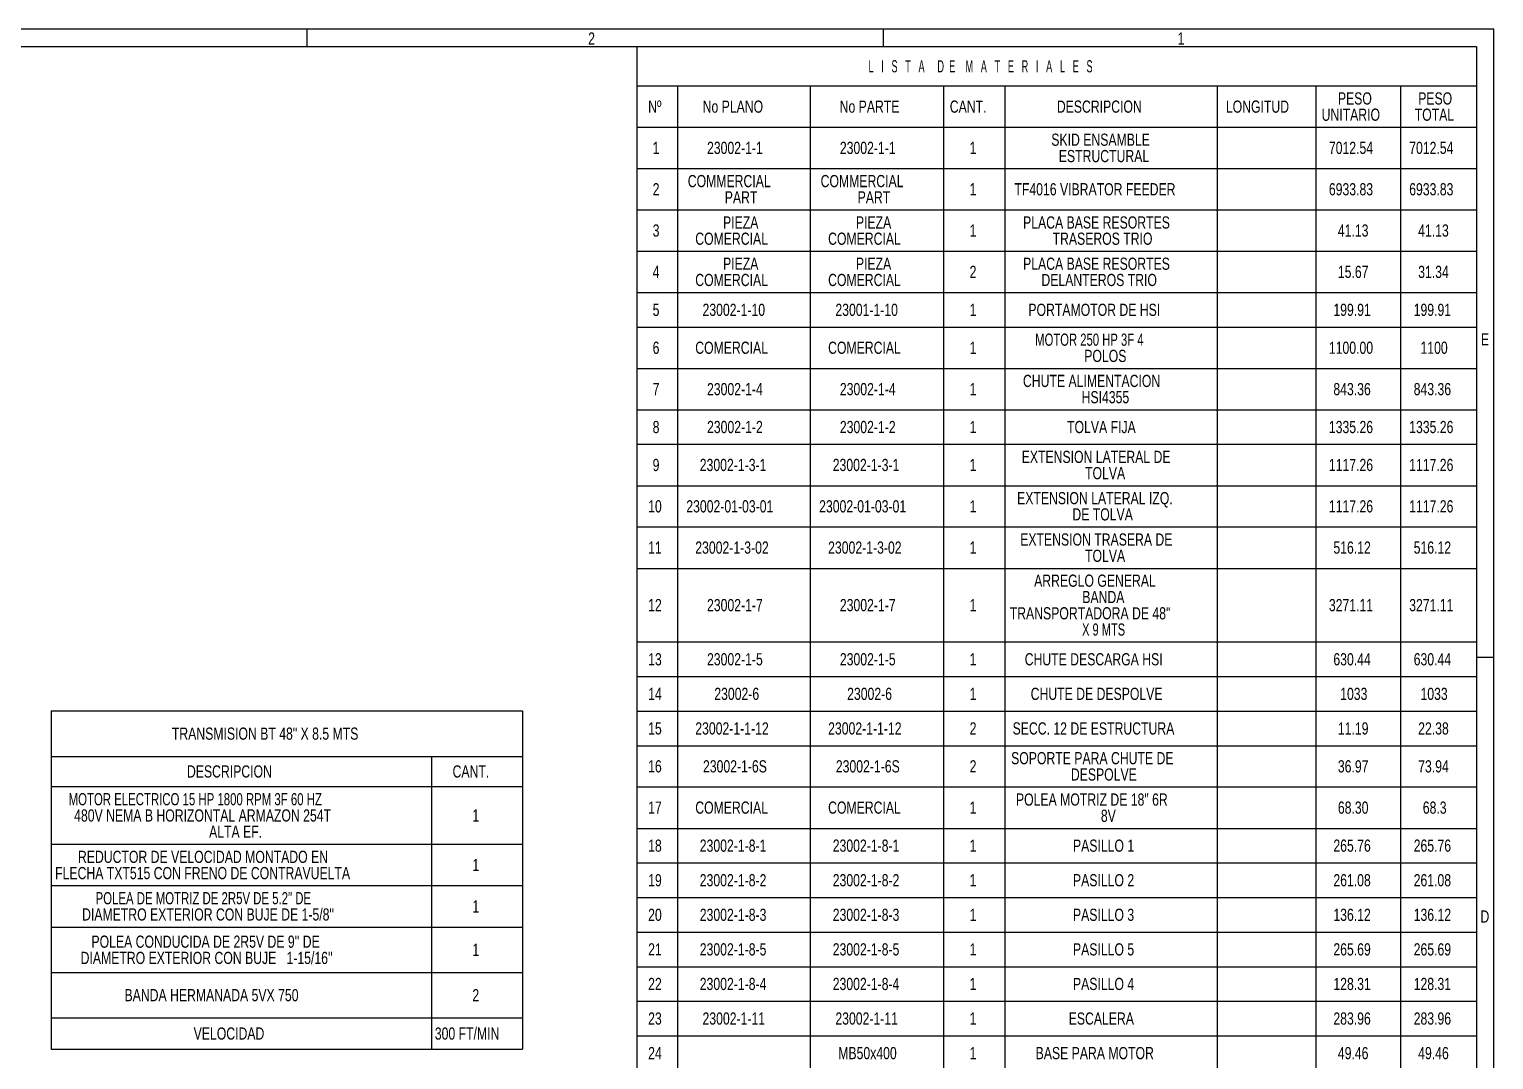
# Model space of a CAD drawing. Header units: millimetres. Extents: x 1293 to 41893, y 1011 to 26911.
# Drawn here: x 29184 to 41893, y 17971 to 26911 of the extents above; entities that cross this region are included whole.
import ezdxf

# ---------------------------------------------------------------- set-up
doc = ezdxf.new("R2010")
doc.units = ezdxf.units.MM
doc.header["$LTSCALE"] = 50
doc.layers.add('CAPA_1', color=7, linetype='Continuous')
doc.styles.add('SLDTEXTSTYLE0', font='TXT', dxfattribs={"width": 0.75})
doc.styles.add('SLDTEXTSTYLE22', font='TXT', dxfattribs={"width": 0.563433})
doc.styles.add('SLDTEXTSTYLE23', font='TXT', dxfattribs={"width": 0.691176})
doc.styles.add('SLDTEXTSTYLE24', font='TXT', dxfattribs={"width": 0.678571})
doc.styles.add('SLDTEXTSTYLE25', font='TXT', dxfattribs={"width": 0.698718})
doc.styles.add('SLDTEXTSTYLE26', font='TXT', dxfattribs={"width": 0.698529})

# ---------------------------------------------------------------- blocks, each defined once
blk = doc.blocks.new('SW_TABLEANNOTATION_0')
at = {"layer": 'CAPA_1', "color": 0}
for p, q in [((0, 0), (0, -341)), ((0, 0), (355, 0)), ((355, 0), (1506, 0)), ((1506, 0), (2661, 0)), ((2661, 0), (3195, 0)), ((3195, 0), (5038, 0)), ((5038, 0), (5893, 0)), ((5893, 0), (6629, 0)), ((6629, 0), (7287, 0)), ((7287, 0), (7287, -341)), ((0, -341), (0, -700)), ((0, -341), (355, -341)), ((355, -341), (355, -700)), ((355, -341), (1506, -341)), ((1506, -341), (1506, -700)), ((1506, -341), (2661, -341)), ((2661, -341), (2661, -700)), ((2661, -341), (3195, -341)), ((3195, -341), (3195, -700)), ((3195, -341), (5038, -341)), ((5038, -341), (5038, -700)), ((5038, -341), (5893, -341)), ((5893, -341), (5893, -700)), ((5893, -341), (6629, -341)), ((6629, -341), (6629, -700)), ((6629, -341), (7287, -341)), ((7287, -341), (7287, -700)), ((0, -700), (355, -700)), ((0, -700), (0, -1059)), ((355, -700), (1506, -700)), ((355, -700), (355, -1059)), ((1506, -700), (2661, -700)), ((1506, -700), (1506, -1059)), ((2661, -700), (3195, -700)), ((2661, -700), (2661, -1059)), ((3195, -700), (5038, -700)), ((3195, -700), (3195, -1059)), ((5038, -700), (5893, -700)), ((5038, -700), (5038, -1059)), ((5893, -700), (6629, -700)), ((5893, -700), (5893, -1059)), ((6629, -700), (7287, -700)), ((6629, -700), (6629, -1059)), ((7287, -700), (7287, -1059)), ((0, -1059), (0, -1417)), ((0, -1059), (355, -1059)), ((355, -1059), (355, -1417)), ((355, -1059), (1506, -1059)), ((1506, -1059), (1506, -1417)), ((1506, -1059), (2661, -1059)), ((2661, -1059), (2661, -1417)), ((2661, -1059), (3195, -1059)), ((3195, -1059), (3195, -1417)), ((3195, -1059), (5038, -1059)), ((5038, -1059), (5038, -1417)), ((5038, -1059), (5893, -1059)), ((5893, -1059), (5893, -1417)), ((5893, -1059), (6629, -1059)), ((6629, -1059), (6629, -1417)), ((6629, -1059), (7287, -1059)), ((7287, -1059), (7287, -1417)), ((0, -1417), (0, -1776)), ((0, -1417), (355, -1417)), ((355, -1417), (355, -1776)), ((355, -1417), (1506, -1417)), ((1506, -1417), (1506, -1776)), ((1506, -1417), (2661, -1417)), ((2661, -1417), (2661, -1776)), ((2661, -1417), (3195, -1417)), ((3195, -1417), (3195, -1776)), ((3195, -1417), (5038, -1417)), ((5038, -1417), (5038, -1776)), ((5038, -1417), (5893, -1417)), ((5893, -1417), (5893, -1776)), ((5893, -1417), (6629, -1417)), ((6629, -1417), (6629, -1776)), ((6629, -1417), (7287, -1417)), ((7287, -1417), (7287, -1776)), ((0, -1776), (0, -2134)), ((0, -1776), (355, -1776)), ((355, -1776), (355, -2134)), ((355, -1776), (1506, -1776)), ((1506, -1776), (1506, -2134)), ((1506, -1776), (2661, -1776)), ((2661, -1776), (2661, -2134)), ((2661, -1776), (3195, -1776)), ((3195, -1776), (3195, -2134)), ((3195, -1776), (5038, -1776)), ((5038, -1776), (5038, -2134)), ((5038, -1776), (5893, -1776)), ((5893, -1776), (5893, -2134)), ((5893, -1776), (6629, -1776)), ((6629, -1776), (6629, -2134)), ((6629, -1776), (7287, -1776)), ((7287, -1776), (7287, -2134)), ((0, -2134), (0, -2434)), ((0, -2134), (355, -2134)), ((355, -2134), (355, -2434)), ((355, -2134), (1506, -2134)), ((1506, -2134), (1506, -2434)), ((1506, -2134), (2661, -2134)), ((2661, -2134), (2661, -2434)), ((2661, -2134), (3195, -2134)), ((3195, -2134), (3195, -2434)), ((3195, -2134), (5038, -2134)), ((5038, -2134), (5038, -2434)), ((5038, -2134), (5893, -2134)), ((5893, -2134), (5893, -2434)), ((5893, -2134), (6629, -2134)), ((6629, -2134), (6629, -2434)), ((6629, -2134), (7287, -2134)), ((7287, -2134), (7287, -2434)), ((0, -2434), (0, -2793)), ((0, -2434), (355, -2434)), ((355, -2434), (355, -2793)), ((355, -2434), (1506, -2434)), ((1506, -2434), (1506, -2793)), ((1506, -2434), (2661, -2434)), ((2661, -2434), (2661, -2793)), ((2661, -2434), (3195, -2434)), ((3195, -2434), (3195, -2793)), ((3195, -2434), (5038, -2434)), ((5038, -2434), (5038, -2793)), ((5038, -2434), (5893, -2434)), ((5893, -2434), (5893, -2793)), ((5893, -2434), (6629, -2434)), ((6629, -2434), (6629, -2793)), ((6629, -2434), (7287, -2434)), ((7287, -2434), (7287, -2793)), ((0, -2793), (0, -3151)), ((0, -2793), (355, -2793)), ((355, -2793), (355, -3151)), ((355, -2793), (1506, -2793)), ((1506, -2793), (1506, -3151)), ((1506, -2793), (2661, -2793)), ((2661, -2793), (2661, -3151)), ((2661, -2793), (3195, -2793)), ((3195, -2793), (3195, -3151)), ((3195, -2793), (5038, -2793)), ((5038, -2793), (5038, -3151)), ((5038, -2793), (5893, -2793)), ((5893, -2793), (5893, -3151)), ((5893, -2793), (6629, -2793)), ((6629, -2793), (6629, -3151)), ((6629, -2793), (7287, -2793)), ((7287, -2793), (7287, -3151)), ((0, -3151), (0, -3451)), ((0, -3151), (355, -3151)), ((355, -3151), (355, -3451)), ((355, -3151), (1506, -3151)), ((1506, -3151), (1506, -3451)), ((1506, -3151), (2661, -3151)), ((2661, -3151), (2661, -3451)), ((2661, -3151), (3195, -3151)), ((3195, -3151), (3195, -3451)), ((3195, -3151), (5038, -3151)), ((5038, -3151), (5038, -3451)), ((5038, -3151), (5893, -3151)), ((5893, -3151), (5893, -3451)), ((5893, -3151), (6629, -3151)), ((6629, -3151), (6629, -3451)), ((6629, -3151), (7287, -3151)), ((7287, -3151), (7287, -3451)), ((0, -3451), (0, -3810)), ((0, -3451), (355, -3451)), ((355, -3451), (355, -3810)), ((355, -3451), (1506, -3451)), ((1506, -3451), (1506, -3810)), ((1506, -3451), (2661, -3451)), ((2661, -3451), (2661, -3810)), ((2661, -3451), (3195, -3451)), ((3195, -3451), (3195, -3810)), ((3195, -3451), (5038, -3451)), ((5038, -3451), (5038, -3810)), ((5038, -3451), (5893, -3451)), ((5893, -3451), (5893, -3810)), ((5893, -3451), (6629, -3451)), ((6629, -3451), (6629, -3810)), ((6629, -3451), (7287, -3451)), ((7287, -3451), (7287, -3810)), ((0, -3810), (0, -4168)), ((0, -3810), (355, -3810)), ((355, -3810), (355, -4168)), ((355, -3810), (1506, -3810)), ((1506, -3810), (1506, -4168)), ((1506, -3810), (2661, -3810)), ((2661, -3810), (2661, -4168)), ((2661, -3810), (3195, -3810)), ((3195, -3810), (3195, -4168)), ((3195, -3810), (5038, -3810)), ((5038, -3810), (5038, -4168)), ((5038, -3810), (5893, -3810)), ((5893, -3810), (5893, -4168)), ((5893, -3810), (6629, -3810)), ((6629, -3810), (6629, -4168)), ((6629, -3810), (7287, -3810)), ((7287, -3810), (7287, -4168)), ((0, -4168), (0, -4527)), ((0, -4168), (355, -4168)), ((355, -4168), (355, -4527)), ((355, -4168), (1506, -4168)), ((1506, -4168), (1506, -4527)), ((1506, -4168), (2661, -4168)), ((2661, -4168), (2661, -4527)), ((2661, -4168), (3195, -4168)), ((3195, -4168), (3195, -4527)), ((3195, -4168), (5038, -4168)), ((5038, -4168), (5038, -4527)), ((5038, -4168), (5893, -4168)), ((5893, -4168), (5893, -4527)), ((5893, -4168), (6629, -4168)), ((6629, -4168), (6629, -4527)), ((6629, -4168), (7287, -4168)), ((7287, -4168), (7287, -4527)), ((0, -4527), (0, -5166)), ((0, -4527), (355, -4527)), ((355, -4527), (355, -5166)), ((355, -4527), (1506, -4527)), ((1506, -4527), (1506, -5166)), ((1506, -4527), (2661, -4527)), ((2661, -4527), (2661, -5166)), ((2661, -4527), (3195, -4527)), ((3195, -4527), (3195, -5166)), ((3195, -4527), (5038, -4527)), ((5038, -4527), (5038, -5166)), ((5038, -4527), (5893, -4527)), ((5893, -4527), (5893, -5166)), ((5893, -4527), (6629, -4527)), ((6629, -4527), (6629, -5166)), ((6629, -4527), (7287, -4527)), ((7287, -4527), (7287, -5166)), ((0, -5166), (0, -5466)), ((0, -5166), (355, -5166)), ((355, -5166), (355, -5466)), ((355, -5166), (1506, -5166)), ((1506, -5166), (1506, -5466)), ((1506, -5166), (2661, -5166)), ((2661, -5166), (2661, -5466)), ((2661, -5166), (3195, -5166)), ((3195, -5166), (3195, -5466)), ((3195, -5166), (5038, -5166)), ((5038, -5166), (5038, -5466)), ((5038, -5166), (5893, -5166)), ((5893, -5166), (5893, -5466)), ((5893, -5166), (6629, -5166)), ((6629, -5166), (6629, -5466)), ((6629, -5166), (7287, -5166)), ((7287, -5166), (7287, -5466)), ((0, -5466), (0, -5766)), ((0, -5466), (355, -5466)), ((355, -5466), (355, -5766)), ((355, -5466), (1506, -5466)), ((1506, -5466), (1506, -5766)), ((1506, -5466), (2661, -5466)), ((2661, -5466), (2661, -5766)), ((2661, -5466), (3195, -5466)), ((3195, -5466), (3195, -5766)), ((3195, -5466), (5038, -5466)), ((5038, -5466), (5038, -5766)), ((5038, -5466), (5893, -5466)), ((5893, -5466), (5893, -5766)), ((5893, -5466), (6629, -5466)), ((6629, -5466), (6629, -5766)), ((6629, -5466), (7287, -5466)), ((7287, -5466), (7287, -5766)), ((0, -5766), (0, -6066)), ((0, -5766), (355, -5766)), ((355, -5766), (355, -6066)), ((355, -5766), (1506, -5766)), ((1506, -5766), (1506, -6066)), ((1506, -5766), (2661, -5766)), ((2661, -5766), (2661, -6066)), ((2661, -5766), (3195, -5766)), ((3195, -5766), (3195, -6066)), ((3195, -5766), (5038, -5766)), ((5038, -5766), (5038, -6066)), ((5038, -5766), (5893, -5766)), ((5893, -5766), (5893, -6066)), ((5893, -5766), (6629, -5766)), ((6629, -5766), (6629, -6066)), ((6629, -5766), (7287, -5766)), ((7287, -5766), (7287, -6066)), ((0, -6066), (0, -6424)), ((0, -6066), (355, -6066)), ((355, -6066), (355, -6424)), ((355, -6066), (1506, -6066)), ((1506, -6066), (1506, -6424)), ((1506, -6066), (2661, -6066)), ((2661, -6066), (2661, -6424)), ((2661, -6066), (3195, -6066)), ((3195, -6066), (3195, -6424)), ((3195, -6066), (5038, -6066)), ((5038, -6066), (5038, -6424)), ((5038, -6066), (5893, -6066)), ((5893, -6066), (5893, -6424)), ((5893, -6066), (6629, -6066)), ((6629, -6066), (6629, -6424)), ((6629, -6066), (7287, -6066)), ((7287, -6066), (7287, -6424)), ((0, -6424), (0, -6783)), ((0, -6424), (355, -6424)), ((355, -6424), (355, -6783)), ((355, -6424), (1506, -6424)), ((1506, -6424), (1506, -6783)), ((1506, -6424), (2661, -6424)), ((2661, -6424), (2661, -6783)), ((2661, -6424), (3195, -6424)), ((3195, -6424), (3195, -6783)), ((3195, -6424), (5038, -6424)), ((5038, -6424), (5038, -6783)), ((5038, -6424), (5893, -6424)), ((5893, -6424), (5893, -6783)), ((5893, -6424), (6629, -6424)), ((6629, -6424), (6629, -6783)), ((6629, -6424), (7287, -6424)), ((7287, -6424), (7287, -6783)), ((0, -6783), (0, -7083)), ((0, -6783), (355, -6783)), ((355, -6783), (355, -7083)), ((355, -6783), (1506, -6783)), ((1506, -6783), (1506, -7083)), ((1506, -6783), (2661, -6783)), ((2661, -6783), (2661, -7083)), ((2661, -6783), (3195, -6783)), ((3195, -6783), (3195, -7083)), ((3195, -6783), (5038, -6783)), ((5038, -6783), (5038, -7083)), ((5038, -6783), (5893, -6783)), ((5893, -6783), (5893, -7083)), ((5893, -6783), (6629, -6783)), ((6629, -6783), (6629, -7083)), ((6629, -6783), (7287, -6783)), ((7287, -6783), (7287, -7083)), ((0, -7083), (0, -7383)), ((0, -7083), (355, -7083)), ((355, -7083), (355, -7383)), ((355, -7083), (1506, -7083)), ((1506, -7083), (1506, -7383)), ((1506, -7083), (2661, -7083)), ((2661, -7083), (2661, -7383)), ((2661, -7083), (3195, -7083)), ((3195, -7083), (3195, -7383)), ((3195, -7083), (5038, -7083)), ((5038, -7083), (5038, -7383)), ((5038, -7083), (5893, -7083)), ((5893, -7083), (5893, -7383)), ((5893, -7083), (6629, -7083)), ((6629, -7083), (6629, -7383)), ((6629, -7083), (7287, -7083)), ((7287, -7083), (7287, -7383)), ((0, -7383), (0, -7683)), ((0, -7383), (355, -7383)), ((355, -7383), (355, -7683)), ((355, -7383), (1506, -7383)), ((1506, -7383), (1506, -7683)), ((1506, -7383), (2661, -7383)), ((2661, -7383), (2661, -7683)), ((2661, -7383), (3195, -7383)), ((3195, -7383), (3195, -7683)), ((3195, -7383), (5038, -7383)), ((5038, -7383), (5038, -7683)), ((5038, -7383), (5893, -7383)), ((5893, -7383), (5893, -7683)), ((5893, -7383), (6629, -7383)), ((6629, -7383), (6629, -7683)), ((6629, -7383), (7287, -7383)), ((7287, -7383), (7287, -7683)), ((0, -7683), (0, -7983)), ((0, -7683), (355, -7683)), ((355, -7683), (355, -7983)), ((355, -7683), (1506, -7683)), ((1506, -7683), (1506, -7983)), ((1506, -7683), (2661, -7683)), ((2661, -7683), (2661, -7983)), ((2661, -7683), (3195, -7683)), ((3195, -7683), (3195, -7983)), ((3195, -7683), (5038, -7683)), ((5038, -7683), (5038, -7983)), ((5038, -7683), (5893, -7683)), ((5893, -7683), (5893, -7983)), ((5893, -7683), (6629, -7683)), ((6629, -7683), (6629, -7983)), ((6629, -7683), (7287, -7683)), ((7287, -7683), (7287, -7983)), ((0, -7983), (0, -8283)), ((0, -7983), (355, -7983)), ((355, -7983), (355, -8283)), ((355, -7983), (1506, -7983)), ((1506, -7983), (1506, -8283)), ((1506, -7983), (2661, -7983)), ((2661, -7983), (2661, -8283)), ((2661, -7983), (3195, -7983)), ((3195, -7983), (3195, -8283)), ((3195, -7983), (5038, -7983)), ((5038, -7983), (5038, -8283)), ((5038, -7983), (5893, -7983)), ((5893, -7983), (5893, -8283)), ((5893, -7983), (6629, -7983)), ((6629, -7983), (6629, -8283)), ((6629, -7983), (7287, -7983)), ((7287, -7983), (7287, -8283)), ((0, -8283), (0, -8583)), ((0, -8283), (355, -8283)), ((355, -8283), (355, -8583)), ((355, -8283), (1506, -8283)), ((1506, -8283), (1506, -8583)), ((1506, -8283), (2661, -8283)), ((2661, -8283), (2661, -8583)), ((2661, -8283), (3195, -8283)), ((3195, -8283), (3195, -8583)), ((3195, -8283), (5038, -8283)), ((5038, -8283), (5038, -8583)), ((5038, -8283), (5893, -8283)), ((5893, -8283), (5893, -8583)), ((5893, -8283), (6629, -8283)), ((6629, -8283), (6629, -8583)), ((6629, -8283), (7287, -8283)), ((7287, -8283), (7287, -8583)), ((0, -8583), (0, -8883)), ((0, -8583), (355, -8583)), ((355, -8583), (355, -8883)), ((355, -8583), (1506, -8583)), ((1506, -8583), (1506, -8883)), ((1506, -8583), (2661, -8583)), ((2661, -8583), (2661, -8883)), ((2661, -8583), (3195, -8583)), ((3195, -8583), (3195, -8883)), ((3195, -8583), (5038, -8583)), ((5038, -8583), (5038, -8883)), ((5038, -8583), (5893, -8583)), ((5893, -8583), (5893, -8883)), ((5893, -8583), (6629, -8583)), ((6629, -8583), (6629, -8883)), ((6629, -8583), (7287, -8583)), ((7287, -8583), (7287, -8883))]:
    blk.add_line(p, q, dxfattribs=at)
at = {"layer": 'CAPA_1', "color": 0, "attachment_point": 1}
for s, insert, char_height, style in [('L   I   S   T   A     D  E    M   A   T   E   R   I   A   L   E   S', (2011, -118), 105.83, 'SLDTEXTSTYLE22'), ('Nº', (99, -468), 105.8, 'SLDTEXTSTYLE0'), ('No PLANO', (572, -468), 105.8, 'SLDTEXTSTYLE0'), ('No PARTE', (1761, -468), 105.8, 'SLDTEXTSTYLE0'), ('CANT.', (2717, -468), 105.8, 'SLDTEXTSTYLE0'), ('DESCRIPCION', (3646, -468), 105.83, 'SLDTEXTSTYLE0'), ('LONGITUD', (5113, -468), 105.8, 'SLDTEXTSTYLE0'), ('PESO', (6085, -397), 105.8, 'SLDTEXTSTYLE0'), ('PESO', (6782, -397), 105.8, 'SLDTEXTSTYLE0'), ('UNITARIO', (5944, -538), 105.8, 'SLDTEXTSTYLE0'), ('TOTAL', (6752, -538), 105.8, 'SLDTEXTSTYLE0'), ('SKID ENSAMBLE', (3598, -755), 105.83, 'SLDTEXTSTYLE0'), ('1', (138, -826), 106, 'SLDTEXTSTYLE0'), ('23002-1-1', (610, -826), 105.8, 'SLDTEXTSTYLE0'), ('23002-1-1', (1763, -826), 105.8, 'SLDTEXTSTYLE0'), ('1', (2889, -826), 106, 'SLDTEXTSTYLE0'), ('7012.54', (6007, -826), 105.8, 'SLDTEXTSTYLE0'), ('7012.54', (6704, -826), 105.8, 'SLDTEXTSTYLE0'), ('ESTRUCTURAL', (3663, -897), 105.83, 'SLDTEXTSTYLE0'), ('COMMERCIAL', (443, -1114), 105.8, 'SLDTEXTSTYLE0'), ('COMMERCIAL', (1596, -1114), 105.8, 'SLDTEXTSTYLE0'), ('2', (138, -1185), 106, 'SLDTEXTSTYLE0'), ('PART', (764, -1255), 105.8, 'SLDTEXTSTYLE0'), ('PART', (1917, -1255), 105.8, 'SLDTEXTSTYLE0'), ('1', (2889, -1185), 106, 'SLDTEXTSTYLE0'), ('TF4016 VIBRATOR FEEDER', (3278, -1185), 105.83, 'SLDTEXTSTYLE0'), ('6933.83', (6007, -1185), 105.8, 'SLDTEXTSTYLE0'), ('6933.83', (6704, -1185), 105.8, 'SLDTEXTSTYLE0'), ('PIEZA', (749, -1473), 105.8, 'SLDTEXTSTYLE0'), ('PIEZA', (1902, -1473), 105.8, 'SLDTEXTSTYLE0'), ('PLACA BASE RESORTES', (3353, -1473), 105.83, 'SLDTEXTSTYLE0'), ('3', (138, -1543), 106, 'SLDTEXTSTYLE0'), ('COMERCIAL', (508, -1614), 105.8, 'SLDTEXTSTYLE0'), ('COMERCIAL', (1661, -1614), 105.8, 'SLDTEXTSTYLE0'), ('1', (2889, -1543), 106, 'SLDTEXTSTYLE0'), ('TRASEROS TRIO', (3609, -1614), 105.83, 'SLDTEXTSTYLE0'), ('41.13', (6085, -1543), 105.8, 'SLDTEXTSTYLE0'), ('41.13', (6782, -1543), 105.8, 'SLDTEXTSTYLE0'), ('4', (138, -1902), 106, 'SLDTEXTSTYLE0'), ('PIEZA', (749, -1831), 105.8, 'SLDTEXTSTYLE0'), ('PIEZA', (1902, -1831), 105.8, 'SLDTEXTSTYLE0'), ('2', (2889, -1902), 106, 'SLDTEXTSTYLE0'), ('PLACA BASE RESORTES', (3353, -1831), 105.83, 'SLDTEXTSTYLE0'), ('15.67', (6085, -1902), 105.8, 'SLDTEXTSTYLE0'), ('31.34', (6782, -1902), 105.8, 'SLDTEXTSTYLE0'), ('COMERCIAL', (508, -1972), 105.8, 'SLDTEXTSTYLE0'), ('COMERCIAL', (1661, -1972), 105.8, 'SLDTEXTSTYLE0'), ('DELANTEROS TRIO', (3512, -1972), 105.83, 'SLDTEXTSTYLE0'), ('5', (138, -2231), 106, 'SLDTEXTSTYLE0'), ('23002-1-10', (571, -2231), 105.8, 'SLDTEXTSTYLE0'), ('23001-1-10', (1724, -2231), 105.8, 'SLDTEXTSTYLE0'), ('1', (2889, -2231), 106, 'SLDTEXTSTYLE0'), ('PORTAMOTOR DE HSI', (3399, -2231), 105.83, 'SLDTEXTSTYLE0'), ('199.91', (6046, -2231), 105.8, 'SLDTEXTSTYLE0'), ('199.91', (6743, -2231), 105.8, 'SLDTEXTSTYLE0'), ('MOTOR 250 HP 3F 4', (3458, -2490), 105.83, 'SLDTEXTSTYLE23'), ('6', (138, -2560), 106, 'SLDTEXTSTYLE0'), ('COMERCIAL', (508, -2560), 105.8, 'SLDTEXTSTYLE0'), ('COMERCIAL', (1661, -2560), 105.8, 'SLDTEXTSTYLE0'), ('1', (2889, -2560), 106, 'SLDTEXTSTYLE0'), ('POLOS', (3884, -2631), 105.8, 'SLDTEXTSTYLE0'), ('1100.00', (6007, -2560), 105.8, 'SLDTEXTSTYLE0'), ('1100', (6802, -2560), 105.8, 'SLDTEXTSTYLE0'), ('7', (138, -2919), 106, 'SLDTEXTSTYLE0'), ('23002-1-4', (610, -2919), 105.8, 'SLDTEXTSTYLE0'), ('23002-1-4', (1763, -2919), 105.8, 'SLDTEXTSTYLE0'), ('1', (2889, -2919), 106, 'SLDTEXTSTYLE0'), ('CHUTE ALIMENTACION', (3352, -2848), 105.83, 'SLDTEXTSTYLE0'), ('843.36', (6046, -2919), 105.8, 'SLDTEXTSTYLE0'), ('843.36', (6743, -2919), 105.8, 'SLDTEXTSTYLE0'), ('HSI4355', (3861, -2989), 105.8, 'SLDTEXTSTYLE0'), ('8', (138, -3248), 106, 'SLDTEXTSTYLE0'), ('23002-1-2', (610, -3248), 105.8, 'SLDTEXTSTYLE0'), ('23002-1-2', (1763, -3248), 105.8, 'SLDTEXTSTYLE0'), ('1', (2889, -3248), 106, 'SLDTEXTSTYLE0'), ('TOLVA FIJA', (3735, -3248), 105.8, 'SLDTEXTSTYLE0'), ('1335.26', (6007, -3248), 105.8, 'SLDTEXTSTYLE0'), ('1335.26', (6704, -3248), 105.8, 'SLDTEXTSTYLE0'), ('EXTENSION LATERAL DE', (3341, -3507), 105.83, 'SLDTEXTSTYLE0'), ('9', (138, -3577), 106, 'SLDTEXTSTYLE0'), ('23002-1-3-1', (547, -3577), 105.83, 'SLDTEXTSTYLE0'), ('23002-1-3-1', (1701, -3577), 105.83, 'SLDTEXTSTYLE0'), ('1', (2889, -3577), 106, 'SLDTEXTSTYLE0'), ('TOLVA', (3891, -3648), 105.8, 'SLDTEXTSTYLE0'), ('1117.26', (6007, -3577), 105.8, 'SLDTEXTSTYLE0'), ('1117.26', (6704, -3577), 105.8, 'SLDTEXTSTYLE0'), ('10', (99, -3936), 105.8, 'SLDTEXTSTYLE0'), ('23002-01-03-01', (430, -3936), 105.83, 'SLDTEXTSTYLE0'), ('23002-01-03-01', (1583, -3936), 105.83, 'SLDTEXTSTYLE0'), ('1', (2889, -3936), 106, 'SLDTEXTSTYLE0'), ('EXTENSION LATERAL IZQ.', (3301, -3865), 105.83, 'SLDTEXTSTYLE0'), ('1117.26', (6007, -3936), 105.8, 'SLDTEXTSTYLE0'), ('1117.26', (6704, -3936), 105.8, 'SLDTEXTSTYLE0'), ('DE TOLVA', (3781, -4006), 105.8, 'SLDTEXTSTYLE0'), ('11', (99, -4294), 105.8, 'SLDTEXTSTYLE0'), ('23002-1-3-02', (508, -4294), 105.83, 'SLDTEXTSTYLE0'), ('23002-1-3-02', (1661, -4294), 105.83, 'SLDTEXTSTYLE0'), ('1', (2889, -4294), 106, 'SLDTEXTSTYLE0'), ('EXTENSION TRASERA DE', (3328, -4224), 105.83, 'SLDTEXTSTYLE0'), ('516.12', (6046, -4294), 105.8, 'SLDTEXTSTYLE0'), ('516.12', (6743, -4294), 105.8, 'SLDTEXTSTYLE0'), ('TOLVA', (3891, -4365), 105.8, 'SLDTEXTSTYLE0'), ('ARREGLO GENERAL', (3449, -4581), 105.83, 'SLDTEXTSTYLE0'), ('12', (99, -4793), 105.8, 'SLDTEXTSTYLE0'), ('23002-1-7', (610, -4793), 105.8, 'SLDTEXTSTYLE0'), ('23002-1-7', (1763, -4793), 105.8, 'SLDTEXTSTYLE0'), ('1', (2889, -4793), 106, 'SLDTEXTSTYLE0'), ('BANDA', (3867, -4723), 105.8, 'SLDTEXTSTYLE0'), ('3271.11', (6007, -4793), 105.8, 'SLDTEXTSTYLE0'), ('3271.11', (6704, -4793), 105.8, 'SLDTEXTSTYLE0'), ('TRANSPORTADORA DE 48"', (3237, -4864), 105.83, 'SLDTEXTSTYLE0'), ('X 9 MTS', (3865, -5005), 105.8, 'SLDTEXTSTYLE24'), ('13', (99, -5263), 105.8, 'SLDTEXTSTYLE0'), ('23002-1-5', (610, -5263), 105.8, 'SLDTEXTSTYLE0'), ('23002-1-5', (1763, -5263), 105.8, 'SLDTEXTSTYLE0'), ('1', (2889, -5263), 106, 'SLDTEXTSTYLE0'), ('CHUTE DESCARGA HSI', (3367, -5263), 105.83, 'SLDTEXTSTYLE0'), ('630.44', (6046, -5263), 105.8, 'SLDTEXTSTYLE0'), ('630.44', (6743, -5263), 105.8, 'SLDTEXTSTYLE0'), ('14', (99, -5563), 105.8, 'SLDTEXTSTYLE0'), ('23002-6', (673, -5563), 105.8, 'SLDTEXTSTYLE0'), ('23002-6', (1826, -5563), 105.8, 'SLDTEXTSTYLE0'), ('1', (2889, -5563), 106, 'SLDTEXTSTYLE0'), ('CHUTE DE DESPOLVE', (3419, -5563), 105.83, 'SLDTEXTSTYLE0'), ('1033', (6105, -5563), 105.8, 'SLDTEXTSTYLE0'), ('1033', (6802, -5563), 105.8, 'SLDTEXTSTYLE0'), ('15', (99, -5863), 105.8, 'SLDTEXTSTYLE0'), ('23002-1-1-12', (508, -5863), 105.83, 'SLDTEXTSTYLE0'), ('23002-1-1-12', (1661, -5863), 105.83, 'SLDTEXTSTYLE0'), ('2', (2889, -5863), 106, 'SLDTEXTSTYLE0'), ('SECC. 12 DE ESTRUCTURA', (3262, -5863), 105.83, 'SLDTEXTSTYLE0'), ('11.19', (6085, -5863), 105.8, 'SLDTEXTSTYLE0'), ('22.38', (6782, -5863), 105.8, 'SLDTEXTSTYLE0'), ('16', (99, -6192), 105.8, 'SLDTEXTSTYLE0'), ('23002-1-6S', (575, -6192), 105.8, 'SLDTEXTSTYLE0'), ('23002-1-6S', (1728, -6192), 105.8, 'SLDTEXTSTYLE0'), ('2', (2889, -6192), 106, 'SLDTEXTSTYLE0'), ('SOPORTE PARA CHUTE DE', (3249, -6121), 105.83, 'SLDTEXTSTYLE0'), ('36.97', (6085, -6192), 105.8, 'SLDTEXTSTYLE0'), ('73.94', (6782, -6192), 105.8, 'SLDTEXTSTYLE0'), ('DESPOLVE', (3768, -6263), 105.8, 'SLDTEXTSTYLE0'), ('POLEA MOTRIZ DE 18" 6R', (3291, -6480), 105.83, 'SLDTEXTSTYLE0'), ('17', (99, -6550), 105.8, 'SLDTEXTSTYLE0'), ('COMERCIAL', (508, -6550), 105.8, 'SLDTEXTSTYLE0'), ('COMERCIAL', (1661, -6550), 105.8, 'SLDTEXTSTYLE0'), ('1', (2889, -6550), 106, 'SLDTEXTSTYLE0'), ('68.30', (6085, -6550), 105.8, 'SLDTEXTSTYLE0'), ('68.3', (6822, -6550), 105.8, 'SLDTEXTSTYLE0'), ('8V', (4028, -6621), 105.8, 'SLDTEXTSTYLE0'), ('18', (99, -6880), 105.8, 'SLDTEXTSTYLE0'), ('23002-1-8-1', (547, -6880), 105.83, 'SLDTEXTSTYLE0'), ('23002-1-8-1', (1701, -6880), 105.83, 'SLDTEXTSTYLE0'), ('1', (2889, -6880), 106, 'SLDTEXTSTYLE0'), ('PASILLO 1', (3786, -6880), 105.8, 'SLDTEXTSTYLE0'), ('265.76', (6046, -6880), 105.8, 'SLDTEXTSTYLE0'), ('265.76', (6743, -6880), 105.8, 'SLDTEXTSTYLE0'), ('19', (99, -7180), 105.8, 'SLDTEXTSTYLE0'), ('23002-1-8-2', (547, -7180), 105.83, 'SLDTEXTSTYLE0'), ('23002-1-8-2', (1701, -7180), 105.83, 'SLDTEXTSTYLE0'), ('1', (2889, -7180), 106, 'SLDTEXTSTYLE0'), ('PASILLO 2', (3786, -7180), 105.8, 'SLDTEXTSTYLE0'), ('261.08', (6046, -7180), 105.8, 'SLDTEXTSTYLE0'), ('261.08', (6743, -7180), 105.8, 'SLDTEXTSTYLE0'), ('20', (99, -7480), 105.8, 'SLDTEXTSTYLE0'), ('23002-1-8-3', (547, -7480), 105.83, 'SLDTEXTSTYLE0'), ('23002-1-8-3', (1701, -7480), 105.83, 'SLDTEXTSTYLE0'), ('1', (2889, -7480), 106, 'SLDTEXTSTYLE0'), ('PASILLO 3', (3786, -7480), 105.8, 'SLDTEXTSTYLE0'), ('136.12', (6046, -7480), 105.8, 'SLDTEXTSTYLE0'), ('136.12', (6743, -7480), 105.8, 'SLDTEXTSTYLE0'), ('21', (99, -7780), 105.8, 'SLDTEXTSTYLE0'), ('23002-1-8-5', (547, -7780), 105.83, 'SLDTEXTSTYLE0'), ('23002-1-8-5', (1701, -7780), 105.83, 'SLDTEXTSTYLE0'), ('1', (2889, -7780), 106, 'SLDTEXTSTYLE0'), ('PASILLO 5', (3786, -7780), 105.8, 'SLDTEXTSTYLE0'), ('265.69', (6046, -7780), 105.8, 'SLDTEXTSTYLE0'), ('265.69', (6743, -7780), 105.8, 'SLDTEXTSTYLE0'), ('22', (99, -8080), 105.8, 'SLDTEXTSTYLE0'), ('23002-1-8-4', (547, -8080), 105.83, 'SLDTEXTSTYLE0'), ('23002-1-8-4', (1701, -8080), 105.83, 'SLDTEXTSTYLE0'), ('1', (2889, -8080), 106, 'SLDTEXTSTYLE0'), ('PASILLO 4', (3786, -8080), 105.8, 'SLDTEXTSTYLE0'), ('128.31', (6046, -8080), 105.8, 'SLDTEXTSTYLE0'), ('128.31', (6743, -8080), 105.8, 'SLDTEXTSTYLE0'), ('23', (99, -8380), 105.8, 'SLDTEXTSTYLE0'), ('23002-1-11', (571, -8380), 105.8, 'SLDTEXTSTYLE0'), ('23002-1-11', (1724, -8380), 105.8, 'SLDTEXTSTYLE0'), ('1', (2889, -8380), 106, 'SLDTEXTSTYLE0'), ('ESCALERA', (3749, -8380), 105.8, 'SLDTEXTSTYLE0'), ('283.96', (6046, -8380), 105.8, 'SLDTEXTSTYLE0'), ('283.96', (6743, -8380), 105.8, 'SLDTEXTSTYLE0'), ('24', (99, -8680), 105.8, 'SLDTEXTSTYLE0'), ('MB50x400', (1749, -8680), 105.8, 'SLDTEXTSTYLE0'), ('1', (2889, -8680), 106, 'SLDTEXTSTYLE0'), ('BASE PARA MOTOR', (3462, -8680), 105.83, 'SLDTEXTSTYLE0'), ('49.46', (6085, -8680), 105.8, 'SLDTEXTSTYLE0'), ('49.46', (6782, -8680), 105.8, 'SLDTEXTSTYLE0')]:
    blk.add_mtext(s, dxfattribs=dict(at, insert=insert, char_height=char_height, style=style))
blk = doc.blocks.new('SW_TABLEANNOTATION_3')
at = {"layer": 'CAPA_1', "color": 0}
for p, q in [((0, 0), (0, -394)), ((0, 0), (3301, 0)), ((3301, 0), (4092, 0)), ((4092, 0), (4092, -394)), ((0, -394), (0, -657)), ((0, -394), (3301, -394)), ((3301, -394), (3301, -657)), ((3301, -394), (4092, -394)), ((4092, -394), (4092, -657)), ((0, -657), (0, -1157)), ((0, -657), (3301, -657)), ((3301, -657), (3301, -1157)), ((3301, -657), (4092, -657)), ((4092, -657), (4092, -1157)), ((0, -1157), (0, -1516)), ((0, -1157), (3301, -1157)), ((3301, -1157), (3301, -1516)), ((3301, -1157), (4092, -1157)), ((4092, -1157), (4092, -1516)), ((0, -1516), (0, -1875)), ((0, -1516), (3301, -1516)), ((3301, -1516), (3301, -1875)), ((3301, -1516), (4092, -1516)), ((4092, -1516), (4092, -1875)), ((0, -1875), (0, -2269)), ((0, -1875), (3301, -1875)), ((3301, -1875), (3301, -2269)), ((3301, -1875), (4092, -1875)), ((4092, -1875), (4092, -2269)), ((0, -2269), (0, -2663)), ((0, -2269), (3301, -2269)), ((3301, -2269), (3301, -2663)), ((3301, -2269), (4092, -2269)), ((4092, -2269), (4092, -2663)), ((0, -2663), (0, -2936)), ((0, -2663), (3301, -2663)), ((3301, -2663), (3301, -2936)), ((3301, -2663), (4092, -2663)), ((4092, -2663), (4092, -2936)), ((0, -2936), (3301, -2936)), ((3301, -2936), (4092, -2936))]:
    blk.add_line(p, q, dxfattribs=at)
at = {"layer": 'CAPA_1', "color": 0, "attachment_point": 1}
for s, insert, char_height, style in [('TRANSMISION BT 48" X 8.5 MTS', (1049, -144), 105.83, 'SLDTEXTSTYLE0'), ('DESCRIPCION', (1180, -472), 105.83, 'SLDTEXTSTYLE0'), ('CANT.', (3485, -472), 105.8, 'SLDTEXTSTYLE0'), ('MOTOR ELECTRICO 15 HP 1800 RPM 3F 60 HZ', (153, -713), 105.83, 'SLDTEXTSTYLE25'), ('480V NEMA B HORIZONTAL ARMAZON 254T', (201, -854), 105.83, 'SLDTEXTSTYLE0'), ('1', (3657, -854), 106, 'SLDTEXTSTYLE0'), ('ALTA EF.', (1372, -995), 105.8, 'SLDTEXTSTYLE0'), ('REDUCTOR DE VELOCIDAD MONTADO EN', (234, -1213), 105.83, 'SLDTEXTSTYLE0'), ('FLECHA TXT515 CON FRENO DE CONTRAVUELTA', (36, -1354), 105.83, 'SLDTEXTSTYLE0'), ('1', (3657, -1284), 106, 'SLDTEXTSTYLE0'), ('POLEA DE MOTRIZ DE 2R5V DE 5.2" DE', (387, -1572), 105.83, 'SLDTEXTSTYLE26'), ('1', (3657, -1643), 106, 'SLDTEXTSTYLE0'), ('DIAMETRO EXTERIOR CON BUJE DE 1-5/8"', (270, -1713), 105.83, 'SLDTEXTSTYLE0'), ("POLEA CONDUCIDA DE 2R5V DE 9'' DE", (351, -1949), 105.83, 'SLDTEXTSTYLE0'), ('1', (3657, -2019), 106, 'SLDTEXTSTYLE0'), ("DIAMETRO EXTERIOR CON BUJE   1-15/16''", (257, -2090), 105.83, 'SLDTEXTSTYLE0'), ('BANDA HERMANADA 5VX 750', (638, -2413), 105.83, 'SLDTEXTSTYLE0'), ('2', (3657, -2413), 106, 'SLDTEXTSTYLE0'), ('VELOCIDAD', (1238, -2746), 105.8, 'SLDTEXTSTYLE0'), ('300 FT/MIN', (3331, -2746), 105.8, 'SLDTEXTSTYLE0')]:
    blk.add_mtext(s, dxfattribs=dict(at, insert=insert, char_height=char_height, style=style))

msp = doc.modelspace()

# ---------------------------------------------------------------- linework, layer by layer
at = {"layer": 'CAPA_1'}
for p, q in [((41892.9505051, 26910.8173311), (1292.9505051, 26910.8173311)), ((31592.9505051, 26910.8173311), (31592.9505051, 26760.8173311)), ((36592.9505051, 26910.8173311), (36592.9505051, 26760.8173311)), ((41892.9505051, 1010.8173311), (41892.9505051, 26910.8173311)), ((1442.9505051, 26760.8173311), (41742.9505051, 26760.8173311)), ((41742.9505051, 26760.8173311), (41742.9505051, 1160.8173311)), ((41892.9505051, 21460.8173311), (41742.9505051, 21460.8173311))]:
    msp.add_line(p, q, dxfattribs=at)

# ---------------------------------------------------------------- block references
for name, p in [('SW_TABLEANNOTATION_0', (34455.5056021, 26760.8173311)), ('SW_TABLEANNOTATION_3', (29372.051105, 20996.6826534))]:
    msp.add_blockref(name, p, dxfattribs=at)

# ---------------------------------------------------------------- texts
at = {"layer": 'CAPA_1', "char_height": 105.8333333, "attachment_point": 1, "style": 'SLDTEXTSTYLE0'}
for s, insert in [('2', (34033.8997883, 26884.0454947)), ('1', (39149.9155708, 26884.0454947)), ('E', (41781.3008139, 24273.2916779)), ('D', (41778.0310943, 19265.7855731))]:
    msp.add_mtext(s, dxfattribs=dict(at, insert=insert))

doc.saveas('drawing.dxf')
